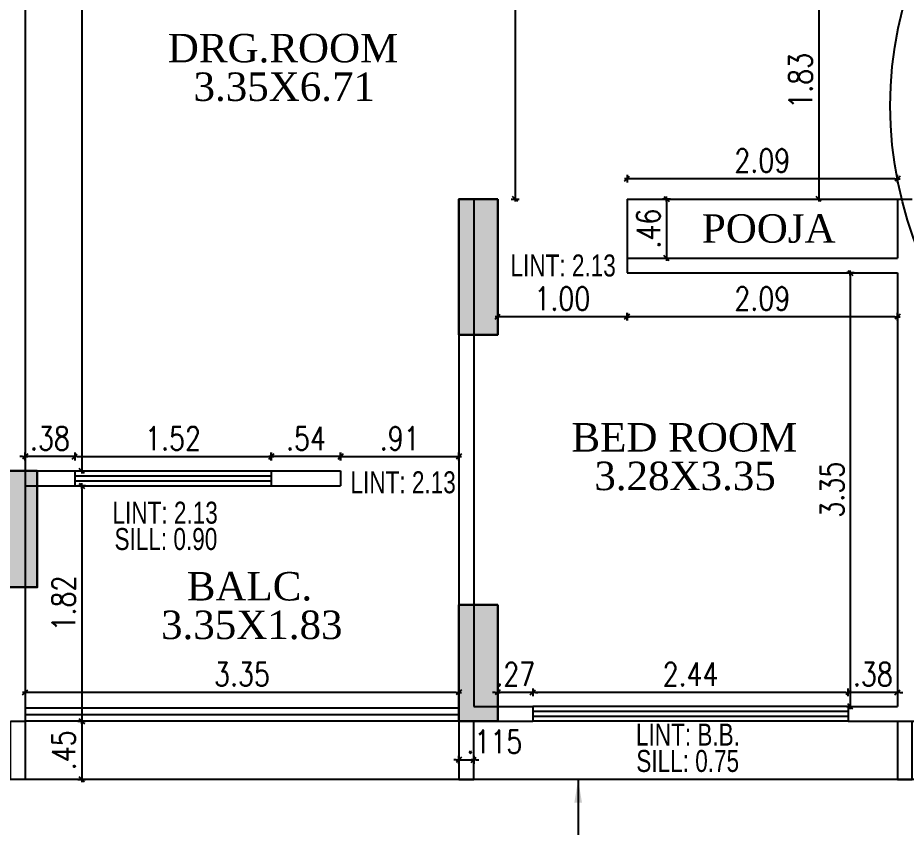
# Model space of a CAD drawing. Header units: inches. Extents: x 14235 to 14499, y 0 to 2549.
# Drawn here: x 14306.08 to 14312.95, y 2352.64 to 2358.9 of the extents above; entities that cross this region are included whole.
import ezdxf
from ezdxf.enums import TextEntityAlignment as Align

# ---------------------------------------------------------------- set-up
doc = ezdxf.new("R2010")
doc.units = ezdxf.units.IN
doc.header["$LTSCALE"] = 0.25
doc.header["$MEASUREMENT"] = 0
doc.header["$PDMODE"] = 35
for name, color, linetype in [('edges', 1, 'Continuous'), ('edges bak', 7, 'Continuous'), ('steel', 251, 'Continuous'), ('text-large', 7, 'Continuous'), ('wall', 7, 'Continuous'), ('windows', 106, 'Continuous'), ('WORK TEX', 6, 'Continuous'), ('WORKING DIM', 7, 'Continuous')]:
    doc.layers.add(name, color=color, linetype=linetype)
doc.layers.add('P-COL', color=7, linetype='Continuous', lineweight=30)
doc.layers.add('P-COLHAT', color=8, linetype='Continuous', lineweight=25)
doc.styles.add('ARIAL', font='TIMES_0.TTF')
doc.styles.add('ARL', font='swisscl_0.ttf')
doc.styles.add('romans', font='romans.shx', dxfattribs={"width": 0.8})
doc.dimstyles.new('121', dxfattribs={"dimscale": 0.1, "dimtxt": 1.8, "dimasz": 0.2, "dimexe": 0.03125, "dimexo": 0.25, "dimgap": 0.5, "dimtad": 1, "dimzin": 4, "dimdsep": 46, "dimtxsty": 'romans', "dimblk1": 'MINITICK', "dimblk2": 'MINITICK', "dimsah": 1, "dimcen": 1, "dimse1": 1, "dimse2": 1, "dimclrd": 252, "dimclre": 256, "dimclrt": 7, "dimadec": 3, "dimazin": 0, "dimtfac": 0.8, "dimtix": 1, "dimtmove": 2, "dimatfit": 3, "dimfxl": 0, "dimtolj": 1, "dimtzin": 3, "dimarcsym": 0})
doc.dimstyles.new('DFSGSG', dxfattribs={"dimtxt": 0.17, "dimasz": 0.18, "dimexe": 0.18, "dimexo": 0.0625, "dimgap": 0.09, "dimtad": 1, "dimzin": 0, "dimdsep": 46, "dimtxsty": 'ARIAL', "dimcen": 0.09, "dimse1": 1, "dimse2": 1, "dimaunit": 1, "dimadec": 0, "dimazin": 0, "dimtfac": 1, "dimtix": 1, "dimtofl": 0, "dimtmove": 0, "dimatfit": 3, "dimfxl": 0, "dimtolj": 1, "dimtzin": 0, "dimarcsym": 0})

# ---------------------------------------------------------------- blocks, each defined once
blk = doc.blocks.new('MINITICK')
at = {"color": 7}
for p, q in [((1, 1), (-1, -1)), ((-1, 0), (1, 0)), ((0, -1.5), (0, 1.5))]:
    blk.add_line(p, q, dxfattribs=at)
blk = doc.blocks.new('*D34')
at = {"layer": 'Defpoints', "color": 0, "transparency": 16777216}
for p in [(14374.9937, 2353.457), (14306.9044, 2353.007), (14374.6661, 2353.007)]:
    blk.add_point(p, dxfattribs=at)
at = {"layer": 'WORKING DIM', "color": 252, "lineweight": -2, "transparency": 16777216}
blk.add_line((14374.6661, 2353.437), (14374.6661, 2353.027), dxfattribs=at)
at = {"layer": 'WORKING DIM', "color": 252, "lineweight": -2, "transparency": 16777216, "xscale": 0.02, "yscale": 0.02, "zscale": 0.02}
for p, rotation in [((14374.6661, 2353.457), 90), ((14374.6661, 2353.007), 270)]:
    blk.add_blockref('MINITICK', p, dxfattribs=dict(at, rotation=rotation))
at = {"layer": 'WORKING DIM', "color": 7, "transparency": 16777216, "insert": (14374.5261, 2353.232), "char_height": 0.18, "attachment_point": 5, "rotation": 90, "style": 'romans'}
blk.add_mtext('\\A1;.45', dxfattribs=at)
blk = doc.blocks.new('B')
at = {"layer": 'P-COLHAT', "lineweight": 30}
for points in [[(14.3293, -20.5558), (14.0293, -20.5558), (14.0293, -21.6058), (14.3293, -21.6058)], [(10.7684, -22.6593), (10.4684, -22.6593), (10.4684, -23.5593), (10.7684, -23.5593)], [(14.3293, -23.6954), (14.0293, -23.6954), (14.0293, -24.5954), (14.3293, -24.5954)]]:
    blk.add_hatch(color=256, dxfattribs=at).paths.add_polyline_path(points)
at = {"layer": 'P-COL'}
for points in [[(14.3293, -20.5558), (14.0293, -20.5558), (14.0293, -21.6058), (14.3293, -21.6058)], [(10.7684, -22.6593), (10.4684, -22.6593), (10.4684, -23.5593), (10.7684, -23.5593)], [(14.3293, -23.6954), (14.0293, -23.6954), (14.0293, -24.5954), (14.3293, -24.5954)]]:
    blk.add_lwpolyline(points, close=True, dxfattribs=at)
blk = doc.blocks.new('*D125')
at = {"layer": 'Defpoints', "color": 0, "transparency": 16777216}
for p in [(14309.6071, 2362.2175), (14309.55, 2357.4966), (14309.9281, 2357.4966)]:
    blk.add_point(p, dxfattribs=at)
at = {"layer": 'WORKING DIM', "color": 252, "lineweight": -2, "transparency": 16777216}
blk.add_line((14309.9281, 2362.1975), (14309.9281, 2357.5166), dxfattribs=at)
at = {"layer": 'WORKING DIM', "color": 252, "lineweight": -2, "transparency": 16777216, "xscale": 0.02, "yscale": 0.02, "zscale": 0.02}
for p, rotation in [((14309.9281, 2362.2175), 90), ((14309.9281, 2357.4966), 270)]:
    blk.add_blockref('MINITICK', p, dxfattribs=dict(at, rotation=rotation))
at = {"layer": 'WORKING DIM', "color": 7, "transparency": 16777216, "insert": (14309.7881, 2359.857), "char_height": 0.18, "attachment_point": 5, "rotation": 90, "style": 'romans'}
blk.add_mtext('\\A1;4.72', dxfattribs=at)
blk = doc.blocks.new('*D126')
at = {"layer": 'Defpoints', "color": 0, "transparency": 16777216}
for p in [(14306.1392, 2355.5053), (14306.1392, 2355.3931), (14306.522, 2355.3931)]:
    blk.add_point(p, dxfattribs=at)
at = {"layer": 'WORKING DIM', "color": 252, "lineweight": -2, "transparency": 16777216}
for p, q in [((14306.1192, 2355.5053), (14306.0992, 2355.5053)), ((14306.522, 2355.5053), (14306.1392, 2355.5053)), ((14306.542, 2355.5053), (14306.562, 2355.5053))]:
    blk.add_line(p, q, dxfattribs=at)
at = {"layer": 'WORKING DIM', "color": 252, "lineweight": -2, "transparency": 16777216, "xscale": 0.02, "yscale": 0.02, "zscale": 0.02}
blk.add_blockref('MINITICK', (14306.1392, 2355.5053), dxfattribs=at)
at = {"layer": 'WORKING DIM', "color": 252, "lineweight": -2, "transparency": 16777216, "xscale": 0.02, "yscale": 0.02, "zscale": 0.02, "rotation": 180}
blk.add_blockref('MINITICK', (14306.522, 2355.5053), dxfattribs=at)
at = {"layer": 'WORKING DIM', "color": 7, "transparency": 16777216, "insert": (14306.3306, 2355.6453), "char_height": 0.18, "attachment_point": 5, "style": 'romans'}
blk.add_mtext('\\A1;.38', dxfattribs=at)
blk = doc.blocks.new('*D127')
at = {"layer": 'Defpoints', "color": 0, "transparency": 16777216}
for p in [(14308.0426, 2355.5053), (14306.522, 2355.3931), (14308.0426, 2355.3931)]:
    blk.add_point(p, dxfattribs=at)
at = {"layer": 'WORKING DIM', "color": 252, "lineweight": -2, "transparency": 16777216}
blk.add_line((14306.542, 2355.5053), (14308.0226, 2355.5053), dxfattribs=at)
at = {"layer": 'WORKING DIM', "color": 252, "lineweight": -2, "transparency": 16777216, "xscale": 0.02, "yscale": 0.02, "zscale": 0.02, "rotation": 180}
blk.add_blockref('MINITICK', (14306.522, 2355.5053), dxfattribs=at)
at = {"layer": 'WORKING DIM', "color": 252, "lineweight": -2, "transparency": 16777216, "xscale": 0.02, "yscale": 0.02, "zscale": 0.02}
blk.add_blockref('MINITICK', (14308.0426, 2355.5053), dxfattribs=at)
at = {"layer": 'WORKING DIM', "color": 7, "transparency": 16777216, "insert": (14307.2823, 2355.6453), "char_height": 0.18, "attachment_point": 5, "style": 'romans'}
blk.add_mtext('\\A1;1.52', dxfattribs=at)
blk = doc.blocks.new('*D128')
at = {"layer": 'Defpoints', "color": 0, "transparency": 16777216}
for p in [(14308.0426, 2355.5053), (14308.0426, 2355.3931), (14308.5782, 2355.3931)]:
    blk.add_point(p, dxfattribs=at)
at = {"layer": 'WORKING DIM', "color": 252, "lineweight": -2, "transparency": 16777216}
blk.add_line((14308.5582, 2355.5053), (14308.0626, 2355.5053), dxfattribs=at)
at = {"layer": 'WORKING DIM', "color": 252, "lineweight": -2, "transparency": 16777216, "xscale": 0.02, "yscale": 0.02, "zscale": 0.02, "rotation": 180}
blk.add_blockref('MINITICK', (14308.0426, 2355.5053), dxfattribs=at)
at = {"layer": 'WORKING DIM', "color": 252, "lineweight": -2, "transparency": 16777216, "xscale": 0.02, "yscale": 0.02, "zscale": 0.02}
blk.add_blockref('MINITICK', (14308.5782, 2355.5053), dxfattribs=at)
at = {"layer": 'WORKING DIM', "color": 7, "transparency": 16777216, "insert": (14308.3104, 2355.6453), "char_height": 0.18, "attachment_point": 5, "style": 'romans'}
blk.add_mtext('\\A1;.54', dxfattribs=at)
blk = doc.blocks.new('*D129')
at = {"layer": 'Defpoints', "color": 0, "transparency": 16777216}
for p in [(14309.4928, 2355.5053), (14308.5782, 2355.2788), (14309.4928, 2355.2788)]:
    blk.add_point(p, dxfattribs=at)
at = {"layer": 'WORKING DIM', "color": 252, "lineweight": -2, "transparency": 16777216}
blk.add_line((14308.5982, 2355.5053), (14309.4728, 2355.5053), dxfattribs=at)
at = {"layer": 'WORKING DIM', "color": 252, "lineweight": -2, "transparency": 16777216, "xscale": 0.02, "yscale": 0.02, "zscale": 0.02, "rotation": 180}
blk.add_blockref('MINITICK', (14308.5782, 2355.5053), dxfattribs=at)
at = {"layer": 'WORKING DIM', "color": 252, "lineweight": -2, "transparency": 16777216, "xscale": 0.02, "yscale": 0.02, "zscale": 0.02}
blk.add_blockref('MINITICK', (14309.4928, 2355.5053), dxfattribs=at)
at = {"layer": 'WORKING DIM', "color": 7, "transparency": 16777216, "insert": (14309.0355, 2355.6453), "char_height": 0.18, "attachment_point": 5, "style": 'romans'}
blk.add_mtext('\\A1;.91', dxfattribs=at)
blk = doc.blocks.new('*D130')
at = {"layer": 'Defpoints', "color": 0, "transparency": 16777216}
for p in [(14306.917, 2355.2788), (14306.5768, 2353.457), (14306.8391, 2353.457)]:
    blk.add_point(p, dxfattribs=at)
at = {"layer": 'WORKING DIM', "color": 252, "lineweight": -2, "transparency": 16777216}
blk.add_line((14306.5768, 2355.2588), (14306.5768, 2353.477), dxfattribs=at)
at = {"layer": 'WORKING DIM', "color": 252, "lineweight": -2, "transparency": 16777216, "xscale": 0.02, "yscale": 0.02, "zscale": 0.02}
for p, rotation in [((14306.5768, 2355.2788), 90), ((14306.5768, 2353.457), 270)]:
    blk.add_blockref('MINITICK', p, dxfattribs=dict(at, rotation=rotation))
at = {"layer": 'WORKING DIM', "color": 7, "transparency": 16777216, "insert": (14306.4368, 2354.3679), "char_height": 0.18, "attachment_point": 5, "rotation": 90, "style": 'romans'}
blk.add_mtext('\\A1;1.82', dxfattribs=at)
blk = doc.blocks.new('*D131')
at = {"layer": 'Defpoints', "color": 0, "transparency": 16777216}
for p in [(14306.1392, 2353.8841), (14309.4928, 2353.7658), (14306.1392, 2353.6807)]:
    blk.add_point(p, dxfattribs=at)
at = {"layer": 'WORKING DIM', "color": 252, "lineweight": -2, "transparency": 16777216}
blk.add_line((14309.4728, 2353.6807), (14306.1592, 2353.6807), dxfattribs=at)
at = {"layer": 'WORKING DIM', "color": 252, "lineweight": -2, "transparency": 16777216, "xscale": 0.02, "yscale": 0.02, "zscale": 0.02, "rotation": 180}
blk.add_blockref('MINITICK', (14306.1392, 2353.6807), dxfattribs=at)
at = {"layer": 'WORKING DIM', "color": 252, "lineweight": -2, "transparency": 16777216, "xscale": 0.02, "yscale": 0.02, "zscale": 0.02}
blk.add_blockref('MINITICK', (14309.4928, 2353.6807), dxfattribs=at)
at = {"layer": 'WORKING DIM', "color": 7, "transparency": 16777216, "insert": (14307.816, 2353.8207), "char_height": 0.18, "attachment_point": 5, "style": 'romans'}
blk.add_mtext('\\A1;3.35', dxfattribs=at)
blk = doc.blocks.new('*D132')
at = {"layer": 'Defpoints', "color": 0, "transparency": 16777216}
for p in [(14310.9692, 2357.4966), (14310.9692, 2357.0393), (14311.0979, 2357.0393)]:
    blk.add_point(p, dxfattribs=at)
at = {"layer": 'WORKING DIM', "color": 252, "lineweight": -2, "transparency": 16777216}
blk.add_line((14311.0979, 2357.4766), (14311.0979, 2357.0593), dxfattribs=at)
at = {"layer": 'WORKING DIM', "color": 252, "lineweight": -2, "transparency": 16777216, "xscale": 0.02, "yscale": 0.02, "zscale": 0.02}
for p, rotation in [((14311.0979, 2357.4966), 90), ((14311.0979, 2357.0393), 270)]:
    blk.add_blockref('MINITICK', p, dxfattribs=dict(at, rotation=rotation))
at = {"layer": 'WORKING DIM', "color": 7, "transparency": 16777216, "insert": (14310.9579, 2357.268), "char_height": 0.18, "attachment_point": 5, "rotation": 90, "style": 'romans'}
blk.add_mtext('\\A1;.46', dxfattribs=at)
blk = doc.blocks.new('*D133')
at = {"layer": 'Defpoints', "color": 0, "transparency": 16777216}
for p in [(14310.7928, 2357.654), (14310.7928, 2357.268), (14312.8846, 2357.268)]:
    blk.add_point(p, dxfattribs=at)
at = {"layer": 'WORKING DIM', "color": 252, "lineweight": -2, "transparency": 16777216}
blk.add_line((14312.8646, 2357.654), (14310.8128, 2357.654), dxfattribs=at)
at = {"layer": 'WORKING DIM', "color": 252, "lineweight": -2, "transparency": 16777216, "xscale": 0.02, "yscale": 0.02, "zscale": 0.02, "rotation": 180}
blk.add_blockref('MINITICK', (14310.7928, 2357.654), dxfattribs=at)
at = {"layer": 'WORKING DIM', "color": 252, "lineweight": -2, "transparency": 16777216, "xscale": 0.02, "yscale": 0.02, "zscale": 0.02}
blk.add_blockref('MINITICK', (14312.8846, 2357.654), dxfattribs=at)
at = {"layer": 'WORKING DIM', "color": 7, "transparency": 16777216, "insert": (14311.8387, 2357.794), "char_height": 0.18, "attachment_point": 5, "style": 'romans'}
blk.add_mtext('\\A1;2.09', dxfattribs=at)
blk = doc.blocks.new('*D134')
at = {"layer": 'Defpoints', "color": 0, "transparency": 16777216}
for p in [(14310.7928, 2356.925), (14312.8846, 2356.925), (14310.7928, 2356.5864)]:
    blk.add_point(p, dxfattribs=at)
at = {"layer": 'WORKING DIM', "color": 252, "lineweight": -2, "transparency": 16777216}
blk.add_line((14312.8646, 2356.5864), (14310.8128, 2356.5864), dxfattribs=at)
at = {"layer": 'WORKING DIM', "color": 252, "lineweight": -2, "transparency": 16777216, "xscale": 0.02, "yscale": 0.02, "zscale": 0.02, "rotation": 180}
blk.add_blockref('MINITICK', (14310.7928, 2356.5864), dxfattribs=at)
at = {"layer": 'WORKING DIM', "color": 252, "lineweight": -2, "transparency": 16777216, "xscale": 0.02, "yscale": 0.02, "zscale": 0.02}
blk.add_blockref('MINITICK', (14312.8846, 2356.5864), dxfattribs=at)
at = {"layer": 'WORKING DIM', "color": 7, "transparency": 16777216, "insert": (14311.8387, 2356.7264), "char_height": 0.18, "attachment_point": 5, "style": 'romans'}
blk.add_mtext('\\A1;2.09', dxfattribs=at)
blk = doc.blocks.new('*D135')
at = {"layer": 'Defpoints', "color": 0, "transparency": 16777216}
for p in [(14309.7928, 2356.925), (14310.7928, 2356.925), (14309.7928, 2356.5864)]:
    blk.add_point(p, dxfattribs=at)
at = {"layer": 'WORKING DIM', "color": 252, "lineweight": -2, "transparency": 16777216}
blk.add_line((14310.7728, 2356.5864), (14309.8128, 2356.5864), dxfattribs=at)
at = {"layer": 'WORKING DIM', "color": 252, "lineweight": -2, "transparency": 16777216, "xscale": 0.02, "yscale": 0.02, "zscale": 0.02, "rotation": 180}
blk.add_blockref('MINITICK', (14309.7928, 2356.5864), dxfattribs=at)
at = {"layer": 'WORKING DIM', "color": 252, "lineweight": -2, "transparency": 16777216, "xscale": 0.02, "yscale": 0.02, "zscale": 0.02}
blk.add_blockref('MINITICK', (14310.7928, 2356.5864), dxfattribs=at)
at = {"layer": 'WORKING DIM', "color": 7, "transparency": 16777216, "insert": (14310.2928, 2356.7264), "char_height": 0.18, "attachment_point": 5, "style": 'romans'}
blk.add_mtext('\\A1;1.00', dxfattribs=at)
blk = doc.blocks.new('*D136')
at = {"layer": 'Defpoints', "color": 0, "transparency": 16777216}
for p in [(14312.6403, 2356.925), (14312.519, 2353.5713), (14312.6403, 2353.5713)]:
    blk.add_point(p, dxfattribs=at)
at = {"layer": 'WORKING DIM', "color": 252, "lineweight": -2, "transparency": 16777216}
blk.add_line((14312.519, 2356.905), (14312.519, 2353.5913), dxfattribs=at)
at = {"layer": 'WORKING DIM', "color": 252, "lineweight": -2, "transparency": 16777216, "xscale": 0.02, "yscale": 0.02, "zscale": 0.02}
for p, rotation in [((14312.519, 2356.925), 90), ((14312.519, 2353.5713), 270)]:
    blk.add_blockref('MINITICK', p, dxfattribs=dict(at, rotation=rotation))
at = {"layer": 'WORKING DIM', "color": 7, "transparency": 16777216, "insert": (14312.379, 2355.2481), "char_height": 0.18, "attachment_point": 5, "rotation": 90, "style": 'romans'}
blk.add_mtext('\\A1;3.35', dxfattribs=at)
blk = doc.blocks.new('*D137')
at = {"layer": 'Defpoints', "color": 0, "transparency": 16777216}
for p in [(14312.5035, 2353.6807), (14312.5035, 2353.5713), (14312.8846, 2353.5713)]:
    blk.add_point(p, dxfattribs=at)
at = {"layer": 'WORKING DIM', "color": 252, "lineweight": -2, "transparency": 16777216}
for p, q in [((14312.4835, 2353.6807), (14312.4635, 2353.6807)), ((14312.8846, 2353.6807), (14312.5035, 2353.6807)), ((14312.9046, 2353.6807), (14312.9246, 2353.6807))]:
    blk.add_line(p, q, dxfattribs=at)
at = {"layer": 'WORKING DIM', "color": 252, "lineweight": -2, "transparency": 16777216, "xscale": 0.02, "yscale": 0.02, "zscale": 0.02}
blk.add_blockref('MINITICK', (14312.5035, 2353.6807), dxfattribs=at)
at = {"layer": 'WORKING DIM', "color": 252, "lineweight": -2, "transparency": 16777216, "xscale": 0.02, "yscale": 0.02, "zscale": 0.02, "rotation": 180}
blk.add_blockref('MINITICK', (14312.8846, 2353.6807), dxfattribs=at)
at = {"layer": 'WORKING DIM', "color": 7, "transparency": 16777216, "insert": (14312.694, 2353.8207), "char_height": 0.18, "attachment_point": 5, "style": 'romans'}
blk.add_mtext('\\A1;.38', dxfattribs=at)
blk = doc.blocks.new('*D138')
at = {"layer": 'Defpoints', "color": 0, "transparency": 16777216}
for p in [(14310.0645, 2353.6807), (14310.0645, 2353.5713), (14312.5035, 2353.5713)]:
    blk.add_point(p, dxfattribs=at)
at = {"layer": 'WORKING DIM', "color": 252, "lineweight": -2, "transparency": 16777216}
blk.add_line((14312.4835, 2353.6807), (14310.0845, 2353.6807), dxfattribs=at)
at = {"layer": 'WORKING DIM', "color": 252, "lineweight": -2, "transparency": 16777216, "xscale": 0.02, "yscale": 0.02, "zscale": 0.02, "rotation": 180}
blk.add_blockref('MINITICK', (14310.0645, 2353.6807), dxfattribs=at)
at = {"layer": 'WORKING DIM', "color": 252, "lineweight": -2, "transparency": 16777216, "xscale": 0.02, "yscale": 0.02, "zscale": 0.02}
blk.add_blockref('MINITICK', (14312.5035, 2353.6807), dxfattribs=at)
at = {"layer": 'WORKING DIM', "color": 7, "transparency": 16777216, "insert": (14311.284, 2353.8207), "char_height": 0.18, "attachment_point": 5, "style": 'romans'}
blk.add_mtext('\\A1;2.44', dxfattribs=at)
blk = doc.blocks.new('*D139')
at = {"layer": 'Defpoints', "color": 0, "transparency": 16777216}
for p in [(14309.7928, 2353.6807), (14309.7928, 2353.457), (14310.0645, 2353.457)]:
    blk.add_point(p, dxfattribs=at)
at = {"layer": 'WORKING DIM', "color": 252, "lineweight": -2, "transparency": 16777216}
for p, q in [((14309.7728, 2353.6807), (14309.7528, 2353.6807)), ((14310.0645, 2353.6807), (14309.7928, 2353.6807)), ((14310.0845, 2353.6807), (14310.1045, 2353.6807))]:
    blk.add_line(p, q, dxfattribs=at)
at = {"layer": 'WORKING DIM', "color": 252, "lineweight": -2, "transparency": 16777216, "xscale": 0.02, "yscale": 0.02, "zscale": 0.02}
blk.add_blockref('MINITICK', (14309.7928, 2353.6807), dxfattribs=at)
at = {"layer": 'WORKING DIM', "color": 252, "lineweight": -2, "transparency": 16777216, "xscale": 0.02, "yscale": 0.02, "zscale": 0.02, "rotation": 180}
blk.add_blockref('MINITICK', (14310.0645, 2353.6807), dxfattribs=at)
at = {"layer": 'WORKING DIM', "color": 7, "transparency": 16777216, "insert": (14309.9286, 2353.8207), "char_height": 0.18, "attachment_point": 5, "style": 'romans'}
blk.add_mtext('\\A1;.27', dxfattribs=at)
blk = doc.blocks.new('*D140')
at = {"layer": 'Defpoints', "color": 0, "transparency": 16777216}
for p in [(14312.6989, 2359.3259), (14312.2748, 2357.4966), (14312.6989, 2357.4966)]:
    blk.add_point(p, dxfattribs=at)
at = {"layer": 'WORKING DIM', "color": 252, "lineweight": -2, "transparency": 16777216}
blk.add_line((14312.2748, 2359.3059), (14312.2748, 2357.5166), dxfattribs=at)
at = {"layer": 'WORKING DIM', "color": 252, "lineweight": -2, "transparency": 16777216, "xscale": 0.02, "yscale": 0.02, "zscale": 0.02}
for p, rotation in [((14312.2748, 2359.3259), 90), ((14312.2748, 2357.4966), 270)]:
    blk.add_blockref('MINITICK', p, dxfattribs=dict(at, rotation=rotation))
at = {"layer": 'WORKING DIM', "color": 7, "transparency": 16777216, "insert": (14312.1348, 2358.4113), "char_height": 0.18, "attachment_point": 5, "rotation": 90, "style": 'romans'}
blk.add_mtext('\\A1;1.83', dxfattribs=at)
blk = doc.blocks.new('*D332')
at = {"layer": 'Defpoints', "color": 0, "transparency": 16777216}
for p in [(14306.2591, 2364.0896), (14306.3306, 2355.3931), (14306.5768, 2355.3931)]:
    blk.add_point(p, dxfattribs=at)
at = {"layer": 'WORKING DIM', "color": 252, "lineweight": -2, "transparency": 16777216}
blk.add_line((14306.5768, 2364.0696), (14306.5768, 2355.4131), dxfattribs=at)
at = {"layer": 'WORKING DIM', "color": 252, "lineweight": -2, "transparency": 16777216, "xscale": 0.02, "yscale": 0.02, "zscale": 0.02}
for p, rotation in [((14306.5768, 2364.0896), 90), ((14306.5768, 2355.3931), 270)]:
    blk.add_blockref('MINITICK', p, dxfattribs=dict(at, rotation=rotation))
at = {"layer": 'WORKING DIM', "color": 7, "transparency": 16777216, "insert": (14306.4368, 2359.7414), "char_height": 0.18, "attachment_point": 5, "rotation": 90, "style": 'romans'}
blk.add_mtext('\\A1;8.70', dxfattribs=at)
blk = doc.blocks.new('*D337')
at = {"layer": 'Defpoints', "color": 0, "transparency": 16777216}
for p in [(14306.9044, 2353.457), (14306.5768, 2353.007), (14306.9044, 2353.007)]:
    blk.add_point(p, dxfattribs=at)
at = {"layer": 'WORKING DIM', "color": 252, "lineweight": -2, "transparency": 16777216}
blk.add_line((14306.5768, 2353.437), (14306.5768, 2353.027), dxfattribs=at)
at = {"layer": 'WORKING DIM', "color": 252, "lineweight": -2, "transparency": 16777216, "xscale": 0.02, "yscale": 0.02, "zscale": 0.02}
for p, rotation in [((14306.5768, 2353.457), 90), ((14306.5768, 2353.007), 270)]:
    blk.add_blockref('MINITICK', p, dxfattribs=dict(at, rotation=rotation))
at = {"layer": 'WORKING DIM', "color": 7, "transparency": 16777216, "insert": (14306.4368, 2353.232), "char_height": 0.18, "attachment_point": 5, "rotation": 90, "style": 'romans'}
blk.add_mtext('\\A1;.45', dxfattribs=at)
blk = doc.blocks.new('*D373')
at = {"layer": 'Defpoints', "color": 0, "transparency": 16777216}
for p in [(14309.4928, 2353.1355), (14309.6071, 2353.159), (14309.6071, 2353.1355)]:
    blk.add_point(p, dxfattribs=at)
at = {"layer": 'WORKING DIM', "color": 252, "lineweight": -2, "transparency": 16777216}
for p, q in [((14309.4728, 2353.159), (14309.4528, 2353.159)), ((14309.4928, 2353.159), (14309.6071, 2353.159)), ((14309.6271, 2353.159), (14309.6471, 2353.159))]:
    blk.add_line(p, q, dxfattribs=at)
at = {"layer": 'WORKING DIM', "color": 252, "lineweight": -2, "transparency": 16777216, "xscale": 0.02, "yscale": 0.02, "zscale": 0.02}
blk.add_blockref('MINITICK', (14309.4928, 2353.159), dxfattribs=at)
at = {"layer": 'WORKING DIM', "color": 252, "lineweight": -2, "transparency": 16777216, "xscale": 0.02, "yscale": 0.02, "zscale": 0.02, "rotation": 180}
blk.add_blockref('MINITICK', (14309.6071, 2353.159), dxfattribs=at)
at = {"layer": 'WORKING DIM', "color": 7, "transparency": 16777216, "insert": (14309.7668, 2353.299), "char_height": 0.18, "attachment_point": 5, "style": 'romans'}
blk.add_mtext('\\A1;.115', dxfattribs=at)

msp = doc.modelspace()

# ---------------------------------------------------------------- linework, layer by layer
for p, q in [((14306.1392, 2355.2788), (14306.522, 2355.2788)), ((14308.0426, 2355.2788), (14308.5782, 2355.2788))]:
    msp.add_line(p, q)
at = {"layer": 'edges', "ltscale": 0.4}
msp.add_line((14317.0004, 2353.007), (14295.1636, 2353.007), dxfattribs=at)
for points in [[(14306.1392, 2353.457), (14306.1392, 2353.007), (14306.0248, 2353.007), (14306.0248, 2353.457)], [(14309.4928, 2353.457), (14309.4928, 2353.007), (14309.6071, 2353.007), (14309.6071, 2353.457)], [(14312.8846, 2353.457), (14312.8846, 2353.007), (14312.9989, 2353.007), (14312.9989, 2353.457)]]:
    msp.add_lwpolyline(points, dxfattribs=at)
at = {"layer": 'edges bak'}
for p, q in [((14310.7928, 2357.4966), (14311.9542, 2357.4966)), ((14311.9542, 2357.4966), (14312.8846, 2357.4966))]:
    msp.add_line(p, q, dxfattribs=at)
at = {"layer": 'steel'}
for p, q in [((14309.4928, 2353.5586), (14306.1392, 2353.5586)), ((14309.4928, 2353.5078), (14306.1392, 2353.5078)), ((14309.4928, 2353.457), (14306.1392, 2353.457))]:
    msp.add_line(p, q, dxfattribs=at)
at = {"layer": 'wall'}
for p, q in [((14306.1392, 2364.0896), (14306.1392, 2353.457)), ((14309.4928, 2357.0393), (14309.4928, 2357.4966)), ((14309.4928, 2357.4966), (14309.6071, 2357.4966)), ((14309.6071, 2357.4966), (14309.6071, 2353.5713)), ((14310.7928, 2357.4966), (14310.7928, 2356.925)), ((14312.8846, 2357.4966), (14312.8846, 2357.0393)), ((14312.8846, 2357.4966), (14312.9989, 2357.4966)), ((14309.4928, 2357.0393), (14309.4928, 2353.457)), ((14310.7928, 2357.0393), (14312.8846, 2357.0393)), ((14310.7928, 2356.925), (14312.8846, 2356.925)), ((14312.8846, 2356.925), (14312.8846, 2353.5713)), ((14306.1392, 2355.3931), (14306.522, 2355.3931)), ((14306.522, 2355.3931), (14306.522, 2355.2788)), ((14308.0426, 2355.3931), (14308.0426, 2355.2788)), ((14308.0426, 2355.3931), (14308.5782, 2355.3931)), ((14308.5782, 2355.3931), (14308.5782, 2355.2788)), ((14309.6071, 2353.5713), (14310.0645, 2353.5713)), ((14310.0645, 2353.5713), (14310.0645, 2353.457)), ((14312.5035, 2353.5713), (14312.8846, 2353.5713)), ((14312.5035, 2353.5713), (14312.5035, 2353.457)), ((14306.0248, 2353.457), (14306.1392, 2353.457)), ((14309.4928, 2353.457), (14310.0645, 2353.457)), ((14312.5035, 2353.457), (14313.7611, 2353.457))]:
    msp.add_line(p, q, dxfattribs=at)
at = {"layer": 'wall', "color": 2}
msp.add_circle((14315.8033, 2358.2179), 2.9746, dxfattribs=at)
at = {"layer": 'windows'}
for p, q in [((14306.522, 2355.3931), (14308.0426, 2355.3931)), ((14306.522, 2355.355), (14308.0426, 2355.355)), ((14306.522, 2355.3169), (14308.0426, 2355.3169)), ((14306.522, 2355.2788), (14308.0426, 2355.2788)), ((14312.5035, 2353.5713), (14310.0645, 2353.5713)), ((14312.5035, 2353.5332), (14310.0645, 2353.5332)), ((14312.5035, 2353.4951), (14310.0645, 2353.4951)), ((14312.5035, 2353.457), (14310.0645, 2353.457))]:
    msp.add_line(p, q, dxfattribs=at)

# ---------------------------------------------------------------- block references
at = {"layer": 'P-COL'}
msp.add_blockref('B', (14295.4636, 2378.0524), dxfattribs=at)

# ---------------------------------------------------------------- texts
at = {"layer": 'text-large', "style": 'ARIAL'}
for s, p in [('DRG.ROOM', (14308.1334, 2358.6644)), ('3.35X6.71', (14308.1425, 2358.3659)), ('POOJA', (14311.8887, 2357.2691)), ('BED ROOM', (14311.236, 2355.6537)), ('3.28X3.35', (14311.2416, 2355.3552)), ('BALC.', (14307.8734, 2354.5016)), ('3.35X1.83', (14307.8914, 2354.2031))]:
    msp.add_text(s, height=0.22, dxfattribs=at).set_placement(p, align=Align.MIDDLE_CENTER)
at = {"layer": 'WORK TEX', "style": 'ARL'}
for s, p in [('LINT: 2.13', (14310.2991, 2356.9829)), ('LINT: 2.13', (14309.0619, 2355.3057)), ('LINT: 2.13', (14307.2217, 2355.0707)), ('SILL: 0.90', (14307.2276, 2354.8669)), ('LINT: B.B.', (14311.264, 2353.3538)), ('SILL: 0.75', (14311.2621, 2353.15))]:
    msp.add_text(s, height=0.17, dxfattribs=at).set_placement(p, align=Align.MIDDLE_CENTER)

# ---------------------------------------------------------------- dimensions: what is measured, and where the dimension line sits
at = {"layer": 'WORKING DIM'}
for base, p1, p2, angle, picture, middle in [((14306.5768, 2355.3931), (14306.2591, 2364.0896), (14306.3306, 2355.3931), 90, '*D332', (14306.4368, 2359.7414)), ((14309.9281, 2357.4966), (14309.6071, 2362.2175), (14309.55, 2357.4966), 90, '*D125', (14309.7881, 2359.857)), ((14312.2748, 2357.4966), (14312.6989, 2359.3259), (14312.6989, 2357.4966), 90, '*D140', (14312.1348, 2358.4113)), ((14310.7928, 2357.654), (14312.8846, 2357.268), (14310.7928, 2357.268), 180, '*D133', (14311.8387, 2357.794)), ((14311.0979, 2357.0393), (14310.9692, 2357.4966), (14310.9692, 2357.0393), 90, '*D132', (14310.9579, 2357.268)), ((14312.519, 2353.5713), (14312.6403, 2356.925), (14312.6403, 2353.5713), 90, '*D136', (14312.379, 2355.2481)), ((14309.7928, 2356.5864), (14310.7928, 2356.925), (14309.7928, 2356.925), 180, '*D135', (14310.2928, 2356.7264)), ((14310.7928, 2356.5864), (14312.8846, 2356.925), (14310.7928, 2356.925), 180, '*D134', (14311.8387, 2356.7264)), ((14306.1392, 2355.5053), (14306.522, 2355.3931), (14306.1392, 2355.3931), 180, '*D126', (14306.3306, 2355.6453)), ((14308.0426, 2355.5053), (14306.522, 2355.3931), (14308.0426, 2355.3931), 180, '*D127', (14307.2823, 2355.6453)), ((14308.0426, 2355.5053), (14308.5782, 2355.3931), (14308.0426, 2355.3931), 180, '*D128', (14308.3104, 2355.6453)), ((14309.4928, 2355.5053), (14308.5782, 2355.2788), (14309.4928, 2355.2788), 180, '*D129', (14309.0355, 2355.6453)), ((14306.5768, 2353.457), (14306.917, 2355.2788), (14306.8391, 2353.457), 90, '*D130', (14306.4368, 2354.3679)), ((14306.1392, 2353.6807), (14309.4928, 2353.7658), (14306.1392, 2353.8841), 180, '*D131', (14307.816, 2353.8207)), ((14309.7928, 2353.6807), (14310.0645, 2353.457), (14309.7928, 2353.457), 180, '*D139', (14309.9286, 2353.8207)), ((14310.0645, 2353.6807), (14312.5035, 2353.5713), (14310.0645, 2353.5713), 180, '*D138', (14311.284, 2353.8207)), ((14312.5035, 2353.6807), (14312.8846, 2353.5713), (14312.5035, 2353.5713), 180, '*D137', (14312.694, 2353.8207)), ((14306.5768, 2353.007), (14306.9044, 2353.457), (14306.9044, 2353.007), 90, '*D337', (14306.4368, 2353.232)), ((14374.6661, 2353.007), (14374.9937, 2353.457), (14306.9044, 2353.007), 90, '*D34', (14374.5261, 2353.232))]:
    dim = msp.add_linear_dim(base=base, p1=p1, p2=p2, angle=angle, dimstyle='121', override={"dimfxl": 0.18, "dimfxlon": 1}, dxfattribs=at)
    dim.commit()
    dim.dimension.update_dxf_attribs({"geometry": picture, "text_midpoint": middle})
dim = msp.add_linear_dim(base=(14309.6071, 2353.159), p1=(14309.4928, 2353.1355), p2=(14309.6071, 2353.1355), text='.115', dimstyle='121', override={"dimfxl": 0.18, "dimfxlon": 1}, dxfattribs=at)
dim.commit()
dim.dimension.update_dxf_attribs({"geometry": '*D373', "text_midpoint": (14309.7668, 2353.299), "dimtype": 160})

# ---------------------------------------------------------------- leaders
at = {"layer": 'wall'}
msp.add_leader([(14310.415, 2353.007), (14310.415, 2352.5048), (14310.9058, 2352.5048)], dimstyle='DFSGSG', override={"dimgap": 0.09, "dimtad": 0, "dimarcsym": 1}, dxfattribs=at)

doc.saveas('drawing.dxf')
